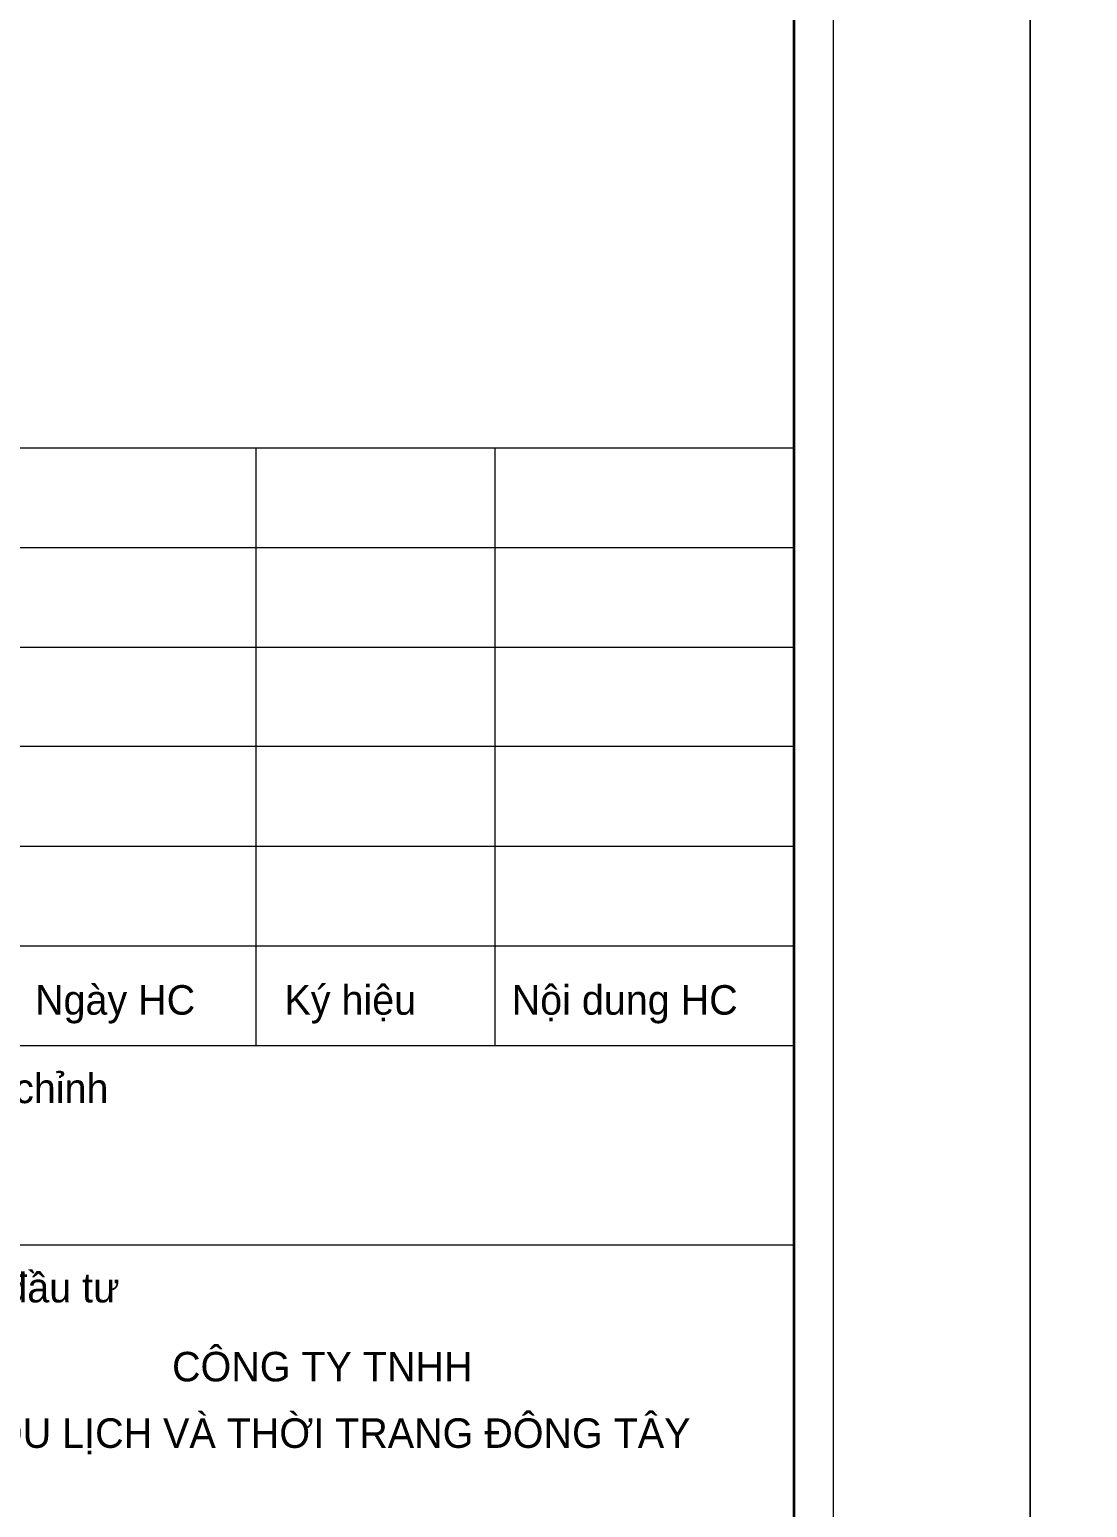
# Model space of a CAD drawing. Header units: inches. Extents: x 88947 to 296847, y 35049 to 161062.
# Drawn here: x 220800 to 222700, y 71814 to 74469 of the extents above; entities that cross this region are included whole.
import ezdxf

# ---------------------------------------------------------------- set-up
doc = ezdxf.new("R2010")
doc.units = ezdxf.units.IN
doc.header["$MEASUREMENT"] = 0
for name, color, linetype, lineweight in [('A-Text', 30, 'Continuous', 9), ('A-Wall', 2, 'Continuous', 35), ('KHUNG 2', 144, 'Continuous', 18), ('NETMANH', 192, 'Continuous', 18)]:
    doc.layers.add(name, color=color, linetype=linetype, lineweight=lineweight)
doc.layers.add('text', color=2, linetype='Continuous')
doc.styles.add('FRANKO', font='VFRANKO.TTF')

# ---------------------------------------------------------------- blocks, each defined once
blk = doc.blocks.new('khung ten')
at = {"layer": 'A-Wall', "ltscale": 0.7}
blk.add_lwpolyline([(267204.1, -219099.4), (305804.1, -219099.4), (305804.1, -190799.4), (267204.1, -190799.4)], close=True, dxfattribs=at)
at = {"layer": 'KHUNG 2', "ltscale": 0.7}
for p, q in [((301248.8, -199776.3), (305804.1, -199776.3)), ((303070.9, -202813.3), (303070.9, -199776.3)), ((304285.7, -202813.3), (304285.7, -199776.3)), ((301248.8, -200282.5), (305804.1, -200282.5)), ((301248.8, -200788.7), (305804.1, -200788.7)), ((305804.1, -201294.8), (301248.8, -201294.8)), ((301248.8, -201801), (305804.1, -201801)), ((301248.8, -202307.1), (305804.1, -202307.1)), ((301248.8, -202813.3), (305804.1, -202813.3)), ((301248.8, -203825.6), (305804.1, -203825.6))]:
    blk.add_line(p, q, dxfattribs=at)
blk.add_lwpolyline([(267004.1, -219299.4), (306004.1, -219299.4), (306004.1, -190599.4), (267004.1, -190599.4)], close=True, dxfattribs=at)
at = {"layer": 'NETMANH', "ltscale": 0.7}
blk.add_lwpolyline([(265004.1, -220042.3), (307004.1, -220042.3), (307004.1, -190342.3), (265004.1, -190342.3)], close=True, dxfattribs=at)
at = {"layer": 'text', "linetype": 'Continuous', "style": 'FRANKO'}
for s, p in [('Ngaøy HC', (301947.6, -202656.6)), ('Kyù hieäu', (303214.8, -202656.6)), ('Noäi dung HC', (304369.2, -202656.6)), ('Hieäu chænh', (301372.8, -203106)), ('Chuû ñaàu tö', (301372.8, -204118.3)), ('COÂNG TY TNHH ', (302643.7, -204519.6)), ('DU LÒCH VAØ THÔØI TRANG ÑOÂNG TAÂY', (301740, -204857.4))]:
    blk.add_text(s, height=150, dxfattribs=at).set_placement(p)

msp = doc.modelspace()

# ---------------------------------------------------------------- block references
at = {"layer": 'A-Text', "xscale": 0.3535714285681024, "yscale": 0.3535714286845177, "zscale": 0.3535714286832132}
for p in [(114049.4, 144353.1), (128899.4, 144353.1)]:
    msp.add_blockref('khung ten', p, dxfattribs=at)

doc.saveas('drawing.dxf')
